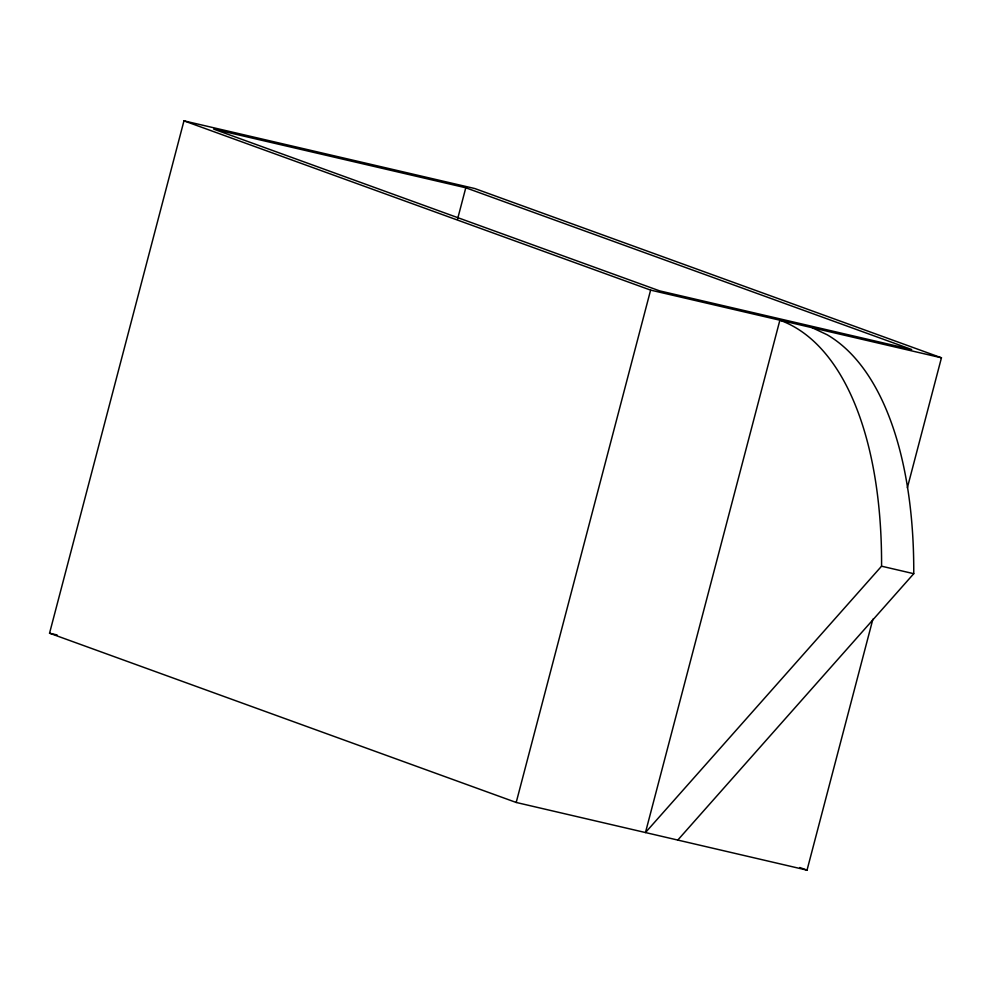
<?xml version="1.0" encoding="UTF-8"?>
<svg xmlns="http://www.w3.org/2000/svg" width="991" height="991" viewBox="0 0 991 991"><rect width="100%" height="100%" fill="white"/><g stroke="black" fill="none" stroke-linecap="round" stroke-linejoin="round"><path stroke-width="1.49" d="M872.873 619.202L807.033 870.148L516.2 802.462L49.55 633.199L183.967 120.852L474.8 188.538L941.45 357.801L907.36 487.745M457.532 219.209L465.782 187.782L213.722 129.127L659.634 290.871L911.695 349.526L465.782 187.782M516.2 802.462L650.616 290.115L183.967 120.852M881.569 566.195L645.463 832.551L779.88 320.192A378.835 182.852 -76.9 0 1 881.569 566.195L913.752 573.69L677.782 840.071M650.616 290.115L941.45 357.801M49.55 633.199L57.082 634.958M799.774 867.509L807.033 870.148M812.186 327.711L827.101 334.735A378.835 182.852 -76.9 0 1 913.752 573.69"/></g></svg>
